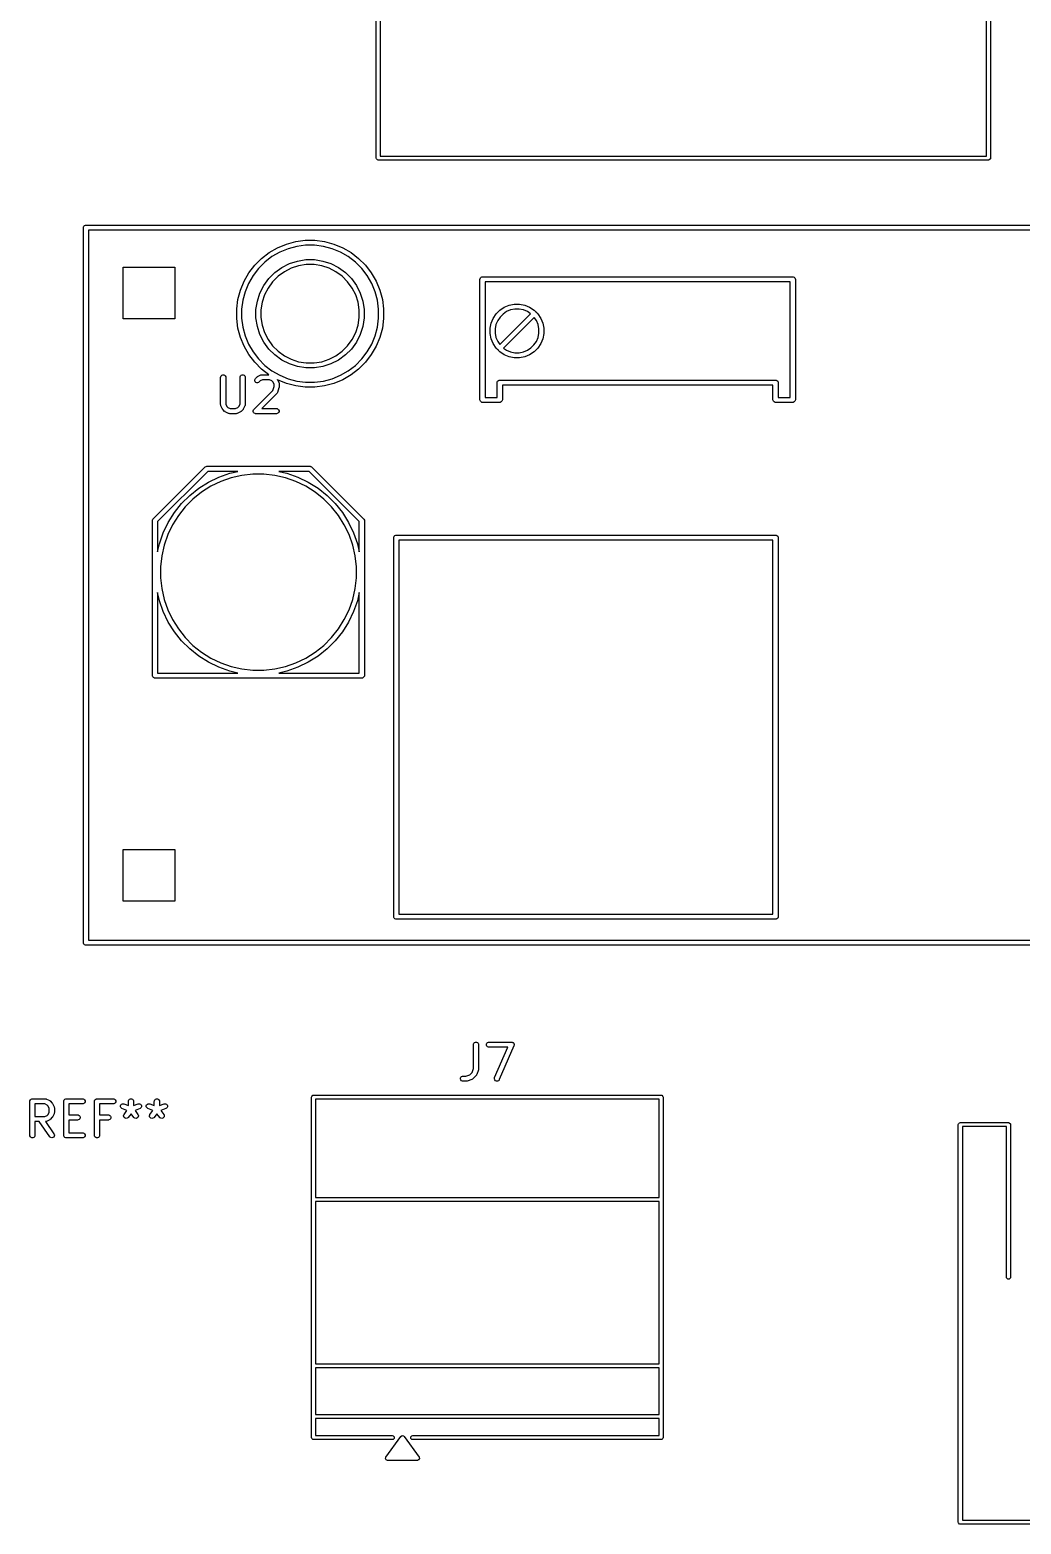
# Model space of a CAD drawing. Header units: inches. Extents: x 1.56 to 3.89, y -5.01 to -1.23.
# Drawn here: x 1.595 to 2.745, y -5.011 to -3.276 of the extents above; entities that cross this region are included whole.
import ezdxf

# ---------------------------------------------------------------- set-up
doc = ezdxf.new("R2010")
doc.units = ezdxf.units.IN
doc.header["$MEASUREMENT"] = 0
doc.layers.add('F.Silkscreen', color=41, linetype='CONTINUOUS', true_color=0xf2eda1)

msp = doc.modelspace()

# ---------------------------------------------------------------- linework, layer by layer
at = {"layer": 'F.Silkscreen', "linetype": 'CONTINUOUS'}
for p, q in [((1.9971, -3.4249), (1.9971, -3.1945)), ((2.0018, -3.1945), (2.0018, -3.4226)), ((2.7051, -3.4226), (2.7051, -3.1945)), ((2.7098, -3.1945), (2.7098, -3.4249)), ((1.9973, -3.4258), (1.9971, -3.4249)), ((1.9986, -3.4271), (1.9973, -3.4258)), ((1.9995, -3.4273), (1.9986, -3.4271)), ((2.7075, -3.4273), (1.9995, -3.4273)), ((2.0018, -3.4226), (2.7051, -3.4226)), ((2.7084, -3.4271), (2.7075, -3.4273)), ((2.7097, -3.4258), (2.7084, -3.4271)), ((2.7098, -3.4249), (2.7097, -3.4258)), ((1.6579, -3.504), (1.6588, -3.5032)), ((1.6588, -3.5032), (1.6598, -3.5028)), ((1.6598, -3.5028), (1.6604, -3.5027)), ((1.6604, -3.5027), (3.338, -3.5027)), ((1.6574, -3.5057), (1.6575, -3.5051)), ((1.6574, -4.3357), (1.6574, -3.5057)), ((1.6575, -3.5051), (1.6579, -3.504)), ((1.6634, -3.5086), (1.6634, -4.3327)), ((3.3574, -3.5086), (1.6634, -3.5086)), ((1.9037, -3.5219), (1.9148, -3.5204)), ((1.9148, -3.5204), (1.926, -3.5204)), ((1.926, -3.5204), (1.9371, -3.5219)), ((1.8641, -3.5415), (1.8729, -3.5347)), ((1.8729, -3.5347), (1.8826, -3.5291)), ((1.8852, -3.5342), (1.8761, -3.5394)), ((1.8826, -3.5291), (1.8929, -3.5248)), ((1.8948, -3.5302), (1.8852, -3.5342)), ((1.8929, -3.5248), (1.9037, -3.5219)), ((1.9049, -3.5275), (1.8948, -3.5302)), ((1.9152, -3.5262), (1.9049, -3.5275)), ((1.9256, -3.5262), (1.9152, -3.5262)), ((1.9359, -3.5275), (1.9256, -3.5262)), ((1.946, -3.5302), (1.9359, -3.5275)), ((1.9371, -3.5219), (1.9479, -3.5248)), ((1.9556, -3.5342), (1.946, -3.5302)), ((1.9479, -3.5248), (1.9582, -3.5291)), ((1.9647, -3.5394), (1.9556, -3.5342)), ((1.9582, -3.5291), (1.9679, -3.5347)), ((1.9679, -3.5347), (1.9767, -3.5415)), ((1.7034, -3.6117), (1.7034, -3.5517)), ((1.7034, -3.5517), (1.7634, -3.5517)), ((1.7634, -3.5517), (1.7634, -3.6117)), ((1.8494, -3.5582), (1.8562, -3.5494)), ((1.8605, -3.5531), (1.8542, -3.5614)), ((1.8562, -3.5494), (1.8641, -3.5415)), ((1.8679, -3.5458), (1.8605, -3.5531)), ((1.8761, -3.5394), (1.8679, -3.5458)), ((1.8795, -3.5578), (1.8875, -3.552)), ((1.8875, -3.552), (1.8963, -3.5475)), ((1.8985, -3.5528), (1.8905, -3.5569)), ((1.8963, -3.5475), (1.9057, -3.5445)), ((1.907, -3.55), (1.8985, -3.5528)), ((1.9057, -3.5445), (1.9155, -3.5429)), ((1.9159, -3.5486), (1.907, -3.55)), ((1.9155, -3.5429), (1.9253, -3.5429)), ((1.9249, -3.5486), (1.9159, -3.5486)), ((1.9338, -3.55), (1.9249, -3.5486)), ((1.9253, -3.5429), (1.9351, -3.5445)), ((1.9423, -3.5528), (1.9338, -3.55)), ((1.9351, -3.5445), (1.9445, -3.5475)), ((1.9503, -3.5569), (1.9423, -3.5528)), ((1.9445, -3.5475), (1.9533, -3.552)), ((1.9533, -3.552), (1.9613, -3.5578)), ((1.9729, -3.5458), (1.9647, -3.5394)), ((1.9803, -3.5531), (1.9729, -3.5458)), ((1.9767, -3.5415), (1.9846, -3.5494)), ((1.9867, -3.5614), (1.9803, -3.5531)), ((1.9846, -3.5494), (1.9914, -3.5582)), ((1.8395, -3.5782), (1.8438, -3.5679)), ((1.8438, -3.5679), (1.8494, -3.5582)), ((1.8489, -3.5704), (1.845, -3.5801)), ((1.8542, -3.5614), (1.8489, -3.5704)), ((1.8622, -3.5816), (1.8667, -3.5728)), ((1.8667, -3.5728), (1.8725, -3.5648)), ((1.8769, -3.5685), (1.8716, -3.5758)), ((1.8725, -3.5648), (1.8795, -3.5578)), ((1.8832, -3.5622), (1.8769, -3.5685)), ((1.8905, -3.5569), (1.8832, -3.5622)), ((1.9576, -3.5622), (1.9503, -3.5569)), ((1.9639, -3.5685), (1.9576, -3.5622)), ((1.9613, -3.5578), (1.9683, -3.5648)), ((1.9692, -3.5758), (1.9639, -3.5685)), ((1.9683, -3.5648), (1.9741, -3.5728)), ((1.9741, -3.5728), (1.9786, -3.5816)), ((1.9919, -3.5704), (1.9867, -3.5614)), ((1.9914, -3.5582), (1.997, -3.5679)), ((1.9959, -3.5801), (1.9919, -3.5704)), ((1.997, -3.5679), (2.0013, -3.5782)), ((2.1174, -3.5657), (2.1175, -3.5651)), ((2.1174, -3.7057), (2.1174, -3.5657)), ((2.1175, -3.5651), (2.1179, -3.564)), ((2.1179, -3.564), (2.1188, -3.5632)), ((2.1188, -3.5632), (2.1198, -3.5628)), ((2.1198, -3.5628), (2.1204, -3.5627)), ((2.1204, -3.5627), (2.4804, -3.5627)), ((2.1234, -3.5686), (2.1234, -3.7027)), ((2.4774, -3.5686), (2.1234, -3.5686)), ((2.4774, -3.7027), (2.4774, -3.5686)), ((2.4804, -3.5627), (2.481, -3.5628)), ((2.481, -3.5628), (2.482, -3.5632)), ((2.482, -3.5632), (2.4829, -3.564)), ((2.4829, -3.564), (2.4833, -3.5651)), ((2.4833, -3.5651), (2.4834, -3.5657)), ((2.4834, -3.5657), (2.4834, -3.7057)), ((1.8352, -3.6001), (1.8366, -3.589)), ((1.8366, -3.589), (1.8395, -3.5782)), ((1.8423, -3.5901), (1.8409, -3.6005)), ((1.845, -3.5801), (1.8423, -3.5901)), ((1.8592, -3.591), (1.8622, -3.5816)), ((1.8675, -3.5838), (1.8648, -3.5923)), ((1.8716, -3.5758), (1.8675, -3.5838)), ((1.9733, -3.5838), (1.9692, -3.5758)), ((1.976, -3.5923), (1.9733, -3.5838)), ((1.9786, -3.5816), (1.9816, -3.591)), ((1.9986, -3.5901), (1.9959, -3.5801)), ((1.9999, -3.6005), (1.9986, -3.5901)), ((2.0013, -3.5782), (2.0042, -3.589)), ((2.0042, -3.589), (2.0056, -3.6001)), ((1.8352, -3.6005), (1.8352, -3.6001)), ((1.8352, -3.6113), (1.8352, -3.6005)), ((1.8409, -3.6005), (1.8409, -3.6109)), ((1.8576, -3.6007), (1.8592, -3.591)), ((1.8576, -3.6012), (1.8576, -3.6007)), ((1.8576, -3.6106), (1.8576, -3.6012)), ((1.8648, -3.5923), (1.8634, -3.6012)), ((1.8634, -3.6012), (1.8634, -3.6102)), ((1.9774, -3.6012), (1.976, -3.5923)), ((1.9774, -3.6102), (1.9774, -3.6012)), ((1.9816, -3.591), (1.9832, -3.6007)), ((1.9832, -3.6007), (1.9832, -3.6106)), ((1.9999, -3.6109), (1.9999, -3.6005)), ((2.0056, -3.6001), (2.0056, -3.6113)), ((2.1329, -3.611), (2.1363, -3.6059)), ((2.1363, -3.6059), (2.1406, -3.6015)), ((2.1405, -3.6414), (2.1762, -3.6057)), ((2.1406, -3.6015), (2.1457, -3.5981)), ((2.1443, -3.606), (2.1407, -3.6095)), ((2.1484, -3.6032), (2.1443, -3.606)), ((2.1457, -3.5981), (2.1513, -3.5958)), ((2.153, -3.6013), (2.1484, -3.6032)), ((2.1513, -3.5958), (2.1573, -3.5946)), ((2.1579, -3.6003), (2.153, -3.6013)), ((2.1573, -3.5946), (2.1635, -3.5946)), ((2.1629, -3.6003), (2.1579, -3.6003)), ((2.1678, -3.6013), (2.1629, -3.6003)), ((2.1635, -3.5946), (2.1695, -3.5958)), ((2.1724, -3.6032), (2.1678, -3.6013)), ((2.1695, -3.5958), (2.1751, -3.5981)), ((2.1762, -3.6057), (2.1724, -3.6032)), ((2.1751, -3.5981), (2.1802, -3.6015)), ((2.1802, -3.6015), (2.1818, -3.6031)), ((2.1818, -3.6031), (2.182, -3.6032)), ((2.182, -3.6032), (2.1829, -3.604)), ((2.1829, -3.604), (2.183, -3.6043)), ((2.183, -3.6043), (2.1845, -3.6059)), ((2.1845, -3.6059), (2.188, -3.611)), ((1.7634, -3.6117), (1.7034, -3.6117)), ((1.8366, -3.6223), (1.8352, -3.6113)), ((1.8395, -3.6331), (1.8366, -3.6223)), ((1.8409, -3.6109), (1.8423, -3.6212)), ((1.8423, -3.6212), (1.845, -3.6313)), ((1.8592, -3.6204), (1.8576, -3.6106)), ((1.8622, -3.6298), (1.8592, -3.6204)), ((1.8634, -3.6102), (1.8648, -3.619)), ((1.8648, -3.619), (1.8675, -3.6276)), ((1.9733, -3.6276), (1.976, -3.619)), ((1.976, -3.619), (1.9774, -3.6102)), ((1.9816, -3.6204), (1.9786, -3.6298)), ((1.9832, -3.6106), (1.9816, -3.6204)), ((1.9959, -3.6313), (1.9986, -3.6212)), ((1.9986, -3.6212), (1.9999, -3.6109)), ((2.0042, -3.6223), (2.0013, -3.6331)), ((2.0056, -3.6113), (2.0042, -3.6223)), ((2.1293, -3.6226), (2.1305, -3.6166)), ((2.1293, -3.6232), (2.1293, -3.6226)), ((2.1293, -3.6287), (2.1293, -3.6232)), ((2.1305, -3.6166), (2.1329, -3.611)), ((2.136, -3.6183), (2.1351, -3.6232)), ((2.1351, -3.6232), (2.1351, -3.6282)), ((2.138, -3.6137), (2.136, -3.6183)), ((2.1407, -3.6095), (2.138, -3.6137)), ((2.1803, -3.6099), (2.1446, -3.6456)), ((2.1829, -3.6137), (2.1803, -3.6099)), ((2.1848, -3.6183), (2.1829, -3.6137)), ((2.1857, -3.6232), (2.1848, -3.6183)), ((2.1857, -3.6282), (2.1857, -3.6232)), ((2.188, -3.611), (2.1903, -3.6166)), ((2.1903, -3.6166), (2.1915, -3.6226)), ((2.1915, -3.6226), (2.1915, -3.6287)), ((1.8438, -3.6435), (1.8395, -3.6331)), ((1.845, -3.6313), (1.8489, -3.6409)), ((1.8489, -3.6409), (1.8542, -3.6499)), ((1.8667, -3.6386), (1.8622, -3.6298)), ((1.8725, -3.6466), (1.8667, -3.6386)), ((1.8675, -3.6276), (1.8716, -3.6356)), ((1.8716, -3.6356), (1.8769, -3.6428)), ((1.9639, -3.6428), (1.9692, -3.6356)), ((1.9741, -3.6386), (1.9683, -3.6466)), ((1.9692, -3.6356), (1.9733, -3.6276)), ((1.9786, -3.6298), (1.9741, -3.6386)), ((1.9867, -3.6499), (1.9919, -3.6409)), ((1.9919, -3.6409), (1.9959, -3.6313)), ((2.0013, -3.6331), (1.997, -3.6435)), ((2.1305, -3.6347), (2.1293, -3.6287)), ((2.1329, -3.6404), (2.1305, -3.6347)), ((2.1363, -3.6455), (2.1329, -3.6404)), ((2.1351, -3.6282), (2.136, -3.6331)), ((2.136, -3.6331), (2.138, -3.6377)), ((2.138, -3.6377), (2.1405, -3.6414)), ((2.1765, -3.6454), (2.1801, -3.6418)), ((2.1801, -3.6418), (2.1829, -3.6377)), ((2.1829, -3.6377), (2.1848, -3.6331)), ((2.188, -3.6404), (2.1845, -3.6455)), ((2.1848, -3.6331), (2.1857, -3.6282)), ((2.1903, -3.6347), (2.188, -3.6404)), ((2.1915, -3.6287), (2.1903, -3.6347)), ((1.8494, -3.6531), (1.8438, -3.6435)), ((1.8562, -3.662), (1.8494, -3.6531)), ((1.8542, -3.6499), (1.8605, -3.6582)), ((1.8605, -3.6582), (1.8679, -3.6656)), ((1.8795, -3.6535), (1.8725, -3.6466)), ((1.8769, -3.6428), (1.8832, -3.6492)), ((1.8875, -3.6594), (1.8795, -3.6535)), ((1.8832, -3.6492), (1.8905, -3.6545)), ((1.8963, -3.6638), (1.8875, -3.6594)), ((1.8905, -3.6545), (1.8985, -3.6585)), ((1.8985, -3.6585), (1.907, -3.6613)), ((1.9338, -3.6613), (1.9423, -3.6585)), ((1.9423, -3.6585), (1.9503, -3.6545)), ((1.9533, -3.6594), (1.9445, -3.6638)), ((1.9503, -3.6545), (1.9576, -3.6492)), ((1.9613, -3.6535), (1.9533, -3.6594)), ((1.9576, -3.6492), (1.9639, -3.6428)), ((1.9683, -3.6466), (1.9613, -3.6535)), ((1.9729, -3.6656), (1.9803, -3.6582)), ((1.9803, -3.6582), (1.9867, -3.6499)), ((1.9914, -3.6531), (1.9846, -3.662)), ((1.997, -3.6435), (1.9914, -3.6531)), ((2.1379, -3.6471), (2.1363, -3.6455)), ((2.1379, -3.6473), (2.1379, -3.6471)), ((2.1388, -3.6481), (2.1379, -3.6473)), ((2.139, -3.6482), (2.1388, -3.6481)), ((2.1406, -3.6498), (2.139, -3.6482)), ((2.1457, -3.6532), (2.1406, -3.6498)), ((2.1446, -3.6456), (2.1484, -3.6481)), ((2.1513, -3.6556), (2.1457, -3.6532)), ((2.1484, -3.6481), (2.153, -3.65)), ((2.1573, -3.6568), (2.1513, -3.6556)), ((2.153, -3.65), (2.1579, -3.651)), ((2.1635, -3.6568), (2.1573, -3.6568)), ((2.1579, -3.651), (2.1629, -3.651)), ((2.1629, -3.651), (2.1678, -3.65)), ((2.1695, -3.6556), (2.1635, -3.6568)), ((2.1678, -3.65), (2.1724, -3.6481)), ((2.1751, -3.6532), (2.1695, -3.6556)), ((2.1724, -3.6481), (2.1765, -3.6454)), ((2.1802, -3.6498), (2.1751, -3.6532)), ((2.1845, -3.6455), (2.1802, -3.6498)), ((1.8171, -3.6777), (1.8179, -3.6769)), ((1.8179, -3.6769), (1.819, -3.6765)), ((1.819, -3.6765), (1.8202, -3.6765)), ((1.8202, -3.6765), (1.8212, -3.6769)), ((1.8212, -3.6769), (1.822, -3.6777)), ((1.8396, -3.6777), (1.8404, -3.6769)), ((1.8404, -3.6769), (1.8415, -3.6765)), ((1.8415, -3.6765), (1.8427, -3.6765)), ((1.8427, -3.6765), (1.8437, -3.6769)), ((1.8437, -3.6769), (1.8445, -3.6777)), ((1.8641, -3.6699), (1.8562, -3.662)), ((1.8595, -3.6786), (1.8633, -3.6767)), ((1.8633, -3.6767), (1.8638, -3.6765)), ((1.8638, -3.6765), (1.8639, -3.6765)), ((1.8639, -3.6765), (1.864, -3.6765)), ((1.864, -3.6765), (1.8646, -3.6764)), ((1.8726, -3.6764), (1.8641, -3.6699)), ((1.8646, -3.6764), (1.8726, -3.6764)), ((1.8679, -3.6656), (1.8761, -3.6719)), ((1.8761, -3.6719), (1.8852, -3.6771)), ((1.9057, -3.6669), (1.8963, -3.6638)), ((1.9155, -3.6684), (1.9057, -3.6669)), ((1.907, -3.6613), (1.9159, -3.6627)), ((1.9253, -3.6684), (1.9155, -3.6684)), ((1.9159, -3.6627), (1.9249, -3.6627)), ((1.9249, -3.6627), (1.9338, -3.6613)), ((1.9351, -3.6669), (1.9253, -3.6684)), ((1.9445, -3.6638), (1.9351, -3.6669)), ((1.9556, -3.6771), (1.9647, -3.6719)), ((1.9679, -3.6767), (1.9582, -3.6823)), ((1.9647, -3.6719), (1.9729, -3.6656)), ((1.9767, -3.6699), (1.9679, -3.6767)), ((1.9846, -3.662), (1.9767, -3.6699)), ((1.8166, -3.6794), (1.8167, -3.6788)), ((1.8166, -3.7112), (1.8166, -3.6794)), ((1.8167, -3.6788), (1.8171, -3.6777)), ((1.822, -3.6777), (1.8225, -3.6788)), ((1.8225, -3.6788), (1.8225, -3.6794)), ((1.8225, -3.6794), (1.8225, -3.7105)), ((1.8391, -3.6794), (1.8392, -3.6788)), ((1.8391, -3.7105), (1.8391, -3.6794)), ((1.8392, -3.6788), (1.8396, -3.6777)), ((1.8445, -3.6777), (1.845, -3.6788)), ((1.845, -3.6788), (1.845, -3.6794)), ((1.845, -3.6794), (1.845, -3.7112)), ((1.8561, -3.6825), (1.8565, -3.6815)), ((1.8561, -3.6837), (1.8561, -3.6825)), ((1.8565, -3.6848), (1.8561, -3.6837)), ((1.8565, -3.6815), (1.8569, -3.681)), ((1.8573, -3.6856), (1.8565, -3.6848)), ((1.8569, -3.681), (1.8587, -3.6792)), ((1.8584, -3.686), (1.8573, -3.6856)), ((1.8595, -3.686), (1.8584, -3.686)), ((1.8587, -3.6792), (1.859, -3.679)), ((1.859, -3.679), (1.859, -3.6789)), ((1.859, -3.6789), (1.8591, -3.6789)), ((1.8591, -3.6789), (1.8592, -3.6788)), ((1.8592, -3.6788), (1.8593, -3.6788)), ((1.8593, -3.6788), (1.8595, -3.6786)), ((1.8606, -3.6856), (1.8595, -3.686)), ((1.861, -3.6852), (1.8606, -3.6856)), ((1.8626, -3.6837), (1.861, -3.6852)), ((1.8653, -3.6823), (1.8626, -3.6837)), ((1.8732, -3.6823), (1.8653, -3.6823)), ((1.8759, -3.6837), (1.8732, -3.6823)), ((1.8771, -3.6849), (1.8759, -3.6837)), ((1.877, -3.6946), (1.8785, -3.6901)), ((1.8785, -3.6876), (1.8771, -3.6849)), ((1.8785, -3.6901), (1.8785, -3.6876)), ((1.8826, -3.6823), (1.8824, -3.6821)), ((1.8824, -3.6821), (1.8841, -3.6855)), ((1.8842, -3.6916), (1.8824, -3.6972)), ((1.8929, -3.6866), (1.8826, -3.6823)), ((1.8841, -3.6855), (1.8843, -3.6861)), ((1.8843, -3.6913), (1.8842, -3.6916)), ((1.8843, -3.6861), (1.8843, -3.6862)), ((1.8843, -3.6862), (1.8843, -3.6863)), ((1.8843, -3.6863), (1.8844, -3.6869)), ((1.8844, -3.6911), (1.8843, -3.6912)), ((1.8843, -3.6912), (1.8843, -3.6913)), ((1.8844, -3.6869), (1.8844, -3.6906)), ((1.8844, -3.6906), (1.8844, -3.6909)), ((1.8844, -3.6909), (1.8844, -3.691)), ((1.8844, -3.691), (1.8844, -3.6911)), ((1.8852, -3.6771), (1.8948, -3.6811)), ((1.9037, -3.6895), (1.8929, -3.6866)), ((1.8948, -3.6811), (1.9049, -3.6838)), ((1.9148, -3.6909), (1.9037, -3.6895)), ((1.9049, -3.6838), (1.9152, -3.6852)), ((1.926, -3.6909), (1.9148, -3.6909)), ((1.9152, -3.6852), (1.9256, -3.6852)), ((1.9256, -3.6852), (1.9359, -3.6838)), ((1.9371, -3.6895), (1.926, -3.6909)), ((1.9359, -3.6838), (1.946, -3.6811)), ((1.9479, -3.6866), (1.9371, -3.6895)), ((1.946, -3.6811), (1.9556, -3.6771)), ((1.9582, -3.6823), (1.9479, -3.6866)), ((2.1374, -3.6857), (2.1375, -3.6851)), ((2.1374, -3.7027), (2.1374, -3.6857)), ((2.1375, -3.6851), (2.1379, -3.684)), ((2.1379, -3.684), (2.1388, -3.6832)), ((2.1388, -3.6832), (2.1398, -3.6828)), ((2.1398, -3.6828), (2.1404, -3.6827)), ((2.1404, -3.6827), (2.4604, -3.6827)), ((2.4574, -3.6886), (2.1434, -3.6886)), ((2.1434, -3.6886), (2.1434, -3.7057)), ((2.4574, -3.7057), (2.4574, -3.6886)), ((2.4604, -3.6827), (2.461, -3.6828)), ((2.461, -3.6828), (2.462, -3.6832)), ((2.462, -3.6832), (2.4629, -3.684)), ((2.4629, -3.684), (2.4633, -3.6851)), ((2.4633, -3.6851), (2.4634, -3.6857)), ((2.4634, -3.6857), (2.4634, -3.7027)), ((1.8167, -3.7118), (1.8166, -3.7112)), ((1.8225, -3.7105), (1.8239, -3.7132)), ((1.8378, -3.7132), (1.8391, -3.7105)), ((1.845, -3.7112), (1.845, -3.7118)), ((1.855, -3.7167), (1.877, -3.6946)), ((1.8817, -3.6983), (1.8642, -3.7158)), ((1.882, -3.6979), (1.8817, -3.6983)), ((1.8821, -3.6978), (1.882, -3.6979)), ((1.8824, -3.6972), (1.8821, -3.6977)), ((1.8821, -3.6977), (1.8821, -3.6978)), ((2.1175, -3.7063), (2.1174, -3.7057)), ((2.1179, -3.7073), (2.1175, -3.7063)), ((2.1188, -3.7081), (2.1179, -3.7073)), ((2.1198, -3.7086), (2.1188, -3.7081)), ((2.1204, -3.7086), (2.1198, -3.7086)), ((2.1404, -3.7086), (2.1204, -3.7086)), ((2.1234, -3.7027), (2.1374, -3.7027)), ((2.141, -3.7086), (2.1404, -3.7086)), ((2.142, -3.7081), (2.141, -3.7086)), ((2.1429, -3.7073), (2.142, -3.7081)), ((2.1433, -3.7063), (2.1429, -3.7073)), ((2.1434, -3.7057), (2.1433, -3.7063)), ((2.4575, -3.7063), (2.4574, -3.7057)), ((2.4579, -3.7073), (2.4575, -3.7063)), ((2.4588, -3.7081), (2.4579, -3.7073)), ((2.4598, -3.7086), (2.4588, -3.7081)), ((2.4604, -3.7086), (2.4598, -3.7086)), ((2.4804, -3.7086), (2.4604, -3.7086)), ((2.4634, -3.7027), (2.4774, -3.7027)), ((2.481, -3.7086), (2.4804, -3.7086)), ((2.482, -3.7081), (2.481, -3.7086)), ((2.4829, -3.7073), (2.482, -3.7081)), ((2.4833, -3.7063), (2.4829, -3.7073)), ((2.4834, -3.7057), (2.4833, -3.7063)), ((1.8167, -3.7119), (1.8167, -3.7118)), ((1.8167, -3.712), (1.8167, -3.7119)), ((1.8169, -3.7126), (1.8167, -3.712)), ((1.8188, -3.7163), (1.8169, -3.7126)), ((1.819, -3.7166), (1.8188, -3.7163)), ((1.8191, -3.7167), (1.819, -3.7166)), ((1.819, -3.7166), (1.819, -3.7166)), ((1.8191, -3.7168), (1.8191, -3.7167)), ((1.8192, -3.7169), (1.8191, -3.7168)), ((1.8194, -3.7171), (1.8192, -3.7169)), ((1.8212, -3.719), (1.8194, -3.7171)), ((1.8215, -3.7191), (1.8212, -3.719)), ((1.8215, -3.7192), (1.8215, -3.7191)), ((1.8216, -3.7193), (1.8215, -3.7192)), ((1.8217, -3.7193), (1.8216, -3.7193)), ((1.8218, -3.7194), (1.8217, -3.7193)), ((1.822, -3.7195), (1.8218, -3.7194)), ((1.8258, -3.7214), (1.822, -3.7195)), ((1.8239, -3.7132), (1.8251, -3.7144)), ((1.8251, -3.7144), (1.8278, -3.7158)), ((1.8263, -3.7216), (1.8258, -3.7214)), ((1.8264, -3.7216), (1.8263, -3.7216)), ((1.8265, -3.7216), (1.8264, -3.7216)), ((1.8271, -3.7217), (1.8265, -3.7216)), ((1.8346, -3.7217), (1.8271, -3.7217)), ((1.8278, -3.7158), (1.8339, -3.7158)), ((1.8339, -3.7158), (1.8366, -3.7144)), ((1.8352, -3.7216), (1.8346, -3.7217)), ((1.8353, -3.7216), (1.8352, -3.7216)), ((1.8354, -3.7216), (1.8353, -3.7216)), ((1.8359, -3.7214), (1.8354, -3.7216)), ((1.8396, -3.7195), (1.8359, -3.7214)), ((1.8366, -3.7144), (1.8378, -3.7132)), ((1.8399, -3.7194), (1.8396, -3.7195)), ((1.84, -3.7193), (1.8399, -3.7194)), ((1.8401, -3.7192), (1.84, -3.7193)), ((1.84, -3.7193), (1.84, -3.7193)), ((1.8402, -3.7191), (1.8401, -3.7192)), ((1.8404, -3.719), (1.8402, -3.7191)), ((1.8423, -3.7171), (1.8404, -3.719)), ((1.8425, -3.7169), (1.8423, -3.7171)), ((1.8426, -3.7167), (1.8425, -3.7168)), ((1.8425, -3.7168), (1.8425, -3.7169)), ((1.8427, -3.7166), (1.8426, -3.7167)), ((1.8428, -3.7163), (1.8427, -3.7166)), ((1.8427, -3.7166), (1.8427, -3.7166)), ((1.8447, -3.7126), (1.8428, -3.7163)), ((1.8449, -3.712), (1.8447, -3.7126)), ((1.845, -3.7118), (1.8449, -3.7119)), ((1.8449, -3.7119), (1.8449, -3.712)), ((1.8542, -3.7182), (1.8546, -3.7171)), ((1.8542, -3.7193), (1.8542, -3.7182)), ((1.8546, -3.7204), (1.8542, -3.7193)), ((1.8546, -3.7171), (1.855, -3.7167)), ((1.8554, -3.7212), (1.8546, -3.7204)), ((1.8565, -3.7216), (1.8554, -3.7212)), ((1.8571, -3.7217), (1.8565, -3.7216)), ((1.8814, -3.7217), (1.8571, -3.7217)), ((1.8642, -3.7158), (1.8814, -3.7158)), ((1.8814, -3.7158), (1.882, -3.7158)), ((1.882, -3.7216), (1.8814, -3.7217)), ((1.882, -3.7158), (1.8831, -3.7163)), ((1.8831, -3.7212), (1.882, -3.7216)), ((1.8831, -3.7163), (1.8839, -3.7171)), ((1.8839, -3.7204), (1.8831, -3.7212)), ((1.8839, -3.7171), (1.8843, -3.7182)), ((1.8843, -3.7193), (1.8839, -3.7204)), ((1.8843, -3.7182), (1.8843, -3.7193)), ((1.7383, -3.8436), (1.7983, -3.7836)), ((1.8016, -3.7886), (1.7434, -3.8469)), ((1.7983, -3.7836), (1.7988, -3.7832)), ((1.7988, -3.7832), (1.7998, -3.7828)), ((1.7998, -3.7828), (1.8004, -3.7827)), ((1.8004, -3.7827), (1.9204, -3.7827)), ((1.8367, -3.7886), (1.8016, -3.7886)), ((1.8026, -3.801), (1.8146, -3.7952)), ((1.8146, -3.7952), (1.8273, -3.7908)), ((1.8289, -3.7963), (1.8168, -3.8005)), ((1.8273, -3.7908), (1.8367, -3.7886)), ((1.8413, -3.7934), (1.8289, -3.7963)), ((1.854, -3.792), (1.8413, -3.7934)), ((1.8668, -3.792), (1.854, -3.792)), ((1.8795, -3.7934), (1.8668, -3.792)), ((1.8919, -3.7963), (1.8795, -3.7934)), ((1.8841, -3.7886), (1.8935, -3.7908)), ((1.9192, -3.7886), (1.8841, -3.7886)), ((1.904, -3.8005), (1.8919, -3.7963)), ((1.8935, -3.7908), (1.9062, -3.7952)), ((1.9062, -3.7952), (1.9182, -3.801)), ((1.9774, -3.8469), (1.9192, -3.7886)), ((1.9204, -3.7827), (1.921, -3.7828)), ((1.921, -3.7828), (1.9212, -3.7829)), ((1.9212, -3.7829), (1.922, -3.7832)), ((1.922, -3.7832), (1.9225, -3.7836)), ((1.9225, -3.7836), (1.9825, -3.8436)), ((1.7807, -3.8165), (1.7912, -3.8082)), ((1.7945, -3.8128), (1.7845, -3.8208)), ((1.7912, -3.8082), (1.8026, -3.801)), ((1.8053, -3.806), (1.7945, -3.8128)), ((1.8168, -3.8005), (1.8053, -3.806)), ((1.9155, -3.806), (1.904, -3.8005)), ((1.9263, -3.8128), (1.9155, -3.806)), ((1.9182, -3.801), (1.9296, -3.8082)), ((1.9363, -3.8208), (1.9263, -3.8128)), ((1.9296, -3.8082), (1.9401, -3.8165)), ((1.7629, -3.8365), (1.7712, -3.826)), ((1.7755, -3.8298), (1.7676, -3.8398)), ((1.7712, -3.826), (1.7807, -3.8165)), ((1.7845, -3.8208), (1.7755, -3.8298)), ((1.9453, -3.8298), (1.9363, -3.8208)), ((1.9401, -3.8165), (1.9496, -3.826)), ((1.9532, -3.8398), (1.9453, -3.8298)), ((1.9496, -3.826), (1.9579, -3.8365)), ((1.7374, -3.8457), (1.7375, -3.8451)), ((1.7374, -4.0257), (1.7374, -3.8457)), ((1.7375, -3.8451), (1.7379, -3.844)), ((1.7379, -3.844), (1.7383, -3.8436)), ((1.7434, -3.8469), (1.7434, -3.882)), ((1.7499, -3.8599), (1.7557, -3.8478)), ((1.7557, -3.8478), (1.7629, -3.8365)), ((1.7676, -3.8398), (1.7608, -3.8506)), ((1.96, -3.8506), (1.9532, -3.8398)), ((1.9579, -3.8365), (1.9651, -3.8478)), ((1.9651, -3.8478), (1.9709, -3.8599)), ((1.9774, -3.882), (1.9774, -3.8469)), ((1.9825, -3.8436), (1.9829, -3.844)), ((1.9829, -3.844), (1.9833, -3.8451)), ((1.9833, -3.8451), (1.9834, -3.8457)), ((1.9834, -3.8457), (1.9834, -4.0257)), ((1.7455, -3.8726), (1.7499, -3.8599)), ((1.7552, -3.8621), (1.751, -3.8742)), ((1.7608, -3.8506), (1.7552, -3.8621)), ((1.9656, -3.8621), (1.96, -3.8506)), ((1.9698, -3.8742), (1.9656, -3.8621)), ((1.9709, -3.8599), (1.9753, -3.8726)), ((2.0174, -3.8657), (2.0175, -3.8651)), ((2.0174, -4.3057), (2.0174, -3.8657)), ((2.0175, -3.8651), (2.0179, -3.864)), ((2.0179, -3.864), (2.0188, -3.8632)), ((2.0188, -3.8632), (2.0198, -3.8628)), ((2.0198, -3.8628), (2.0204, -3.8627)), ((2.0204, -3.8627), (2.4604, -3.8627)), ((2.4604, -3.8627), (2.461, -3.8628)), ((2.461, -3.8628), (2.462, -3.8632)), ((2.462, -3.8632), (2.4629, -3.864)), ((2.4629, -3.864), (2.4633, -3.8651)), ((2.4633, -3.8651), (2.4634, -3.8657)), ((2.4634, -3.8657), (2.4634, -3.9057)), ((1.7434, -3.882), (1.7455, -3.8726)), ((1.751, -3.8742), (1.7482, -3.8866)), ((1.9726, -3.8866), (1.9698, -3.8742)), ((1.9753, -3.8726), (1.9774, -3.882)), ((2.0234, -3.8686), (2.0234, -4.3027)), ((2.4574, -3.8686), (2.0234, -3.8686)), ((2.4574, -3.9057), (2.4574, -3.8686)), ((1.7482, -3.8866), (1.7467, -3.8993)), ((1.7467, -3.8993), (1.7467, -3.9121)), ((1.9741, -3.8993), (1.9726, -3.8866)), ((1.9741, -3.9121), (1.9741, -3.8993)), ((1.7467, -3.9121), (1.7482, -3.9247)), ((1.9726, -3.9247), (1.9741, -3.9121)), ((2.4574, -4.3027), (2.4574, -3.9057)), ((2.4634, -3.9057), (2.4634, -4.3057)), ((1.7455, -3.9388), (1.7434, -3.9294)), ((1.7434, -3.9294), (1.7434, -4.0227)), ((1.7482, -3.9247), (1.751, -3.9372)), ((1.751, -3.9372), (1.7552, -3.9492)), ((1.9656, -3.9492), (1.9698, -3.9372)), ((1.9698, -3.9372), (1.9726, -3.9247)), ((1.9774, -3.9294), (1.9753, -3.9388)), ((1.9774, -4.0227), (1.9774, -3.9294)), ((1.7499, -3.9514), (1.7455, -3.9388)), ((1.7557, -3.9635), (1.7499, -3.9514)), ((1.7552, -3.9492), (1.7608, -3.9607)), ((1.96, -3.9607), (1.9656, -3.9492)), ((1.9709, -3.9514), (1.9651, -3.9635)), ((1.9753, -3.9388), (1.9709, -3.9514)), ((1.7629, -3.9749), (1.7557, -3.9635)), ((1.7608, -3.9607), (1.7676, -3.9716)), ((1.7676, -3.9716), (1.7755, -3.9815)), ((1.9453, -3.9815), (1.9532, -3.9716)), ((1.9532, -3.9716), (1.96, -3.9607)), ((1.9651, -3.9635), (1.9579, -3.9749)), ((1.7712, -3.9854), (1.7629, -3.9749)), ((1.7807, -3.9948), (1.7712, -3.9854)), ((1.7755, -3.9815), (1.7845, -3.9906)), ((1.9363, -3.9906), (1.9453, -3.9815)), ((1.9496, -3.9854), (1.9401, -3.9948)), ((1.9579, -3.9749), (1.9496, -3.9854)), ((1.7912, -4.0032), (1.7807, -3.9948)), ((1.7845, -3.9906), (1.7945, -3.9985)), ((1.8026, -4.0103), (1.7912, -4.0032)), ((1.7945, -3.9985), (1.8053, -4.0053)), ((1.8053, -4.0053), (1.8168, -4.0109)), ((1.904, -4.0109), (1.9155, -4.0053)), ((1.9155, -4.0053), (1.9263, -3.9985)), ((1.9296, -4.0032), (1.9182, -4.0103)), ((1.9263, -3.9985), (1.9363, -3.9906)), ((1.9401, -3.9948), (1.9296, -4.0032)), ((1.7434, -4.0227), (1.8367, -4.0227)), ((1.8146, -4.0161), (1.8026, -4.0103)), ((1.8273, -4.0206), (1.8146, -4.0161)), ((1.8168, -4.0109), (1.8289, -4.0151)), ((1.8367, -4.0227), (1.8273, -4.0206)), ((1.8289, -4.0151), (1.8413, -4.0179)), ((1.8413, -4.0179), (1.854, -4.0193)), ((1.854, -4.0193), (1.8668, -4.0193)), ((1.8668, -4.0193), (1.8795, -4.0179)), ((1.8795, -4.0179), (1.8919, -4.0151)), ((1.8935, -4.0206), (1.8841, -4.0227)), ((1.8841, -4.0227), (1.9774, -4.0227)), ((1.8919, -4.0151), (1.904, -4.0109)), ((1.9062, -4.0161), (1.8935, -4.0206)), ((1.9182, -4.0103), (1.9062, -4.0161)), ((1.7375, -4.0263), (1.7374, -4.0257)), ((1.7379, -4.0273), (1.7375, -4.0263)), ((1.7388, -4.0281), (1.7379, -4.0273)), ((1.7398, -4.0286), (1.7388, -4.0281)), ((1.7404, -4.0286), (1.7398, -4.0286)), ((1.9804, -4.0286), (1.7404, -4.0286)), ((1.981, -4.0286), (1.9804, -4.0286)), ((1.982, -4.0281), (1.981, -4.0286)), ((1.9829, -4.0273), (1.982, -4.0281)), ((1.9833, -4.0263), (1.9829, -4.0273)), ((1.9834, -4.0257), (1.9833, -4.0263)), ((1.7034, -4.2877), (1.7034, -4.2277)), ((1.7034, -4.2277), (1.7634, -4.2277)), ((1.7634, -4.2277), (1.7634, -4.2877)), ((1.7634, -4.2877), (1.7034, -4.2877)), ((2.0175, -4.3063), (2.0174, -4.3057)), ((2.0179, -4.3073), (2.0175, -4.3063)), ((2.0188, -4.3081), (2.0179, -4.3073)), ((2.0198, -4.3086), (2.0188, -4.3081)), ((2.0204, -4.3086), (2.0198, -4.3086)), ((2.0604, -4.3086), (2.0204, -4.3086)), ((2.0234, -4.3027), (2.0604, -4.3027)), ((2.0604, -4.3027), (2.1404, -4.3027)), ((2.1404, -4.3086), (2.0604, -4.3086)), ((2.1404, -4.3027), (2.4574, -4.3027)), ((2.4604, -4.3086), (2.1404, -4.3086)), ((2.461, -4.3086), (2.4604, -4.3086)), ((2.462, -4.3081), (2.461, -4.3086)), ((2.4629, -4.3073), (2.462, -4.3081)), ((2.4633, -4.3063), (2.4629, -4.3073)), ((2.4634, -4.3057), (2.4633, -4.3063)), ((1.6575, -4.3363), (1.6574, -4.3357)), ((1.6634, -4.3327), (3.3574, -4.3327)), ((1.6579, -4.3373), (1.6575, -4.3363)), ((1.6588, -4.3381), (1.6579, -4.3373)), ((1.6598, -4.3386), (1.6588, -4.3381)), ((1.6604, -4.3386), (1.6598, -4.3386)), ((3.3604, -4.3386), (1.6604, -4.3386)), ((2.1099, -4.4541), (2.11, -4.4536)), ((2.1099, -4.4818), (2.1099, -4.4541)), ((2.11, -4.4536), (2.1104, -4.4525)), ((2.1104, -4.4525), (2.1112, -4.4517)), ((2.1112, -4.4517), (2.1123, -4.4512)), ((2.1123, -4.4512), (2.1134, -4.4512)), ((2.1134, -4.4512), (2.1145, -4.4517)), ((2.1145, -4.4517), (2.1153, -4.4525)), ((2.1153, -4.4525), (2.1158, -4.4536)), ((2.1158, -4.4536), (2.1158, -4.4541)), ((2.1158, -4.4541), (2.1158, -4.4822)), ((2.125, -4.4536), (2.1254, -4.4525)), ((2.125, -4.4547), (2.125, -4.4536)), ((2.1254, -4.4558), (2.125, -4.4547)), ((2.1254, -4.4525), (2.1262, -4.4517)), ((2.1262, -4.4566), (2.1254, -4.4558)), ((2.1262, -4.4517), (2.1273, -4.4512)), ((2.1273, -4.457), (2.1262, -4.4566)), ((2.1273, -4.4512), (2.1279, -4.4512)), ((2.1279, -4.4571), (2.1273, -4.457)), ((2.1279, -4.4512), (2.1541, -4.4512)), ((2.1496, -4.4571), (2.1279, -4.4571)), ((2.1345, -4.4923), (2.1496, -4.4571)), ((2.1568, -4.4553), (2.1399, -4.4947)), ((2.1541, -4.4512), (2.1547, -4.4512)), ((2.1547, -4.4512), (2.1547, -4.4512)), ((2.1547, -4.4512), (2.1547, -4.4512)), ((2.1547, -4.4512), (2.1552, -4.4515)), ((2.1552, -4.4515), (2.1557, -4.4517)), ((2.1557, -4.4517), (2.1558, -4.4517)), ((2.1558, -4.4517), (2.1558, -4.4517)), ((2.1558, -4.4517), (2.1562, -4.4521)), ((2.1562, -4.4521), (2.1566, -4.4525)), ((2.1566, -4.4525), (2.1566, -4.4525)), ((2.1566, -4.4525), (2.1566, -4.4525)), ((2.1566, -4.4525), (2.1568, -4.453)), ((2.1568, -4.453), (2.157, -4.4536)), ((2.157, -4.4547), (2.1568, -4.4553)), ((2.157, -4.4536), (2.157, -4.4536)), ((2.157, -4.4536), (2.157, -4.4536)), ((2.157, -4.4536), (2.157, -4.4541)), ((2.157, -4.4541), (2.157, -4.4547)), ((2.157, -4.4547), (2.157, -4.4547)), ((2.157, -4.4547), (2.157, -4.4547)), ((2.095, -4.4929), (2.0954, -4.4919)), ((2.0954, -4.4919), (2.0962, -4.491)), ((2.0962, -4.491), (2.0973, -4.4906)), ((2.0973, -4.4906), (2.0979, -4.4905)), ((2.0979, -4.4905), (2.1011, -4.4905)), ((2.1011, -4.4905), (2.1056, -4.489)), ((2.1056, -4.489), (2.1084, -4.4863)), ((2.1084, -4.4863), (2.1099, -4.4818)), ((2.1131, -4.49), (2.1093, -4.4937)), ((2.1134, -4.4895), (2.1131, -4.49)), ((2.1135, -4.4894), (2.1134, -4.4895)), ((2.1136, -4.4893), (2.1135, -4.4894)), ((2.1138, -4.4888), (2.1136, -4.4893)), ((2.1157, -4.4832), (2.1138, -4.4888)), ((2.1158, -4.4828), (2.1157, -4.4829)), ((2.1157, -4.4829), (2.1157, -4.4832)), ((2.1158, -4.4822), (2.1158, -4.4825)), ((2.1158, -4.4825), (2.1158, -4.4826)), ((2.1158, -4.4826), (2.1158, -4.4827)), ((2.1158, -4.4827), (2.1158, -4.4828)), ((2.095, -4.4941), (2.095, -4.4929)), ((2.0954, -4.4951), (2.095, -4.4941)), ((2.0962, -4.496), (2.0954, -4.4951)), ((2.0973, -4.4964), (2.0962, -4.496)), ((2.0979, -4.4964), (2.0973, -4.4964)), ((2.1016, -4.4964), (2.0979, -4.4964)), ((2.1019, -4.4964), (2.1016, -4.4964)), ((2.102, -4.4964), (2.1019, -4.4964)), ((2.1021, -4.4964), (2.102, -4.4964)), ((2.1022, -4.4964), (2.1021, -4.4964)), ((2.1023, -4.4964), (2.1022, -4.4964)), ((2.1025, -4.4963), (2.1023, -4.4964)), ((2.1082, -4.4944), (2.1025, -4.4963)), ((2.1087, -4.4942), (2.1082, -4.4944)), ((2.1088, -4.4941), (2.1087, -4.4942)), ((2.1089, -4.4941), (2.1088, -4.4941)), ((2.1093, -4.4937), (2.1089, -4.4941)), ((2.1343, -4.4929), (2.1345, -4.4923)), ((2.1343, -4.494), (2.1343, -4.4929)), ((2.1348, -4.4951), (2.1343, -4.494)), ((2.1356, -4.4959), (2.1348, -4.4951)), ((2.1366, -4.4964), (2.1356, -4.4959)), ((2.1378, -4.4964), (2.1366, -4.4964)), ((2.1388, -4.496), (2.1378, -4.4964)), ((2.1397, -4.4952), (2.1388, -4.496)), ((2.1399, -4.4947), (2.1397, -4.4952)), ((1.5953, -4.5193), (1.5958, -4.5182)), ((1.5953, -4.5199), (1.5953, -4.5193)), ((1.5953, -4.5592), (1.5953, -4.5199)), ((1.5958, -4.5182), (1.5966, -4.5174)), ((1.5966, -4.5174), (1.5977, -4.517)), ((1.5977, -4.517), (1.5982, -4.5169)), ((1.5982, -4.5169), (1.6132, -4.5169)), ((1.6125, -4.5228), (1.6012, -4.5228)), ((1.6012, -4.5228), (1.6012, -4.5375)), ((1.6152, -4.5242), (1.6125, -4.5228)), ((1.6132, -4.5169), (1.6138, -4.517)), ((1.6138, -4.517), (1.6139, -4.517)), ((1.6139, -4.517), (1.614, -4.517)), ((1.614, -4.517), (1.6146, -4.5172)), ((1.6146, -4.5172), (1.6183, -4.5191)), ((1.6164, -4.5254), (1.6152, -4.5242)), ((1.6178, -4.5281), (1.6164, -4.5254)), ((1.6183, -4.5191), (1.6186, -4.5193)), ((1.6186, -4.5193), (1.6186, -4.5193)), ((1.6186, -4.5193), (1.6187, -4.5194)), ((1.6187, -4.5194), (1.6188, -4.5194)), ((1.6188, -4.5194), (1.6188, -4.5195)), ((1.6188, -4.5195), (1.6191, -4.5197)), ((1.6191, -4.5197), (1.6209, -4.5215)), ((1.6209, -4.5215), (1.6211, -4.5218)), ((1.6211, -4.5218), (1.6212, -4.5218)), ((1.6212, -4.5218), (1.6212, -4.5219)), ((1.6212, -4.5219), (1.6213, -4.522)), ((1.6213, -4.522), (1.6213, -4.5221)), ((1.6213, -4.5221), (1.6215, -4.5223)), ((1.6215, -4.5223), (1.6234, -4.5261)), ((1.6234, -4.5261), (1.6236, -4.5266)), ((1.6236, -4.5266), (1.6236, -4.5267)), ((1.6236, -4.5267), (1.6236, -4.5268)), ((1.6236, -4.5268), (1.6237, -4.5274)), ((1.6347, -4.5193), (1.6352, -4.5182)), ((1.6347, -4.5199), (1.6347, -4.5193)), ((1.6347, -4.5592), (1.6347, -4.5199)), ((1.6352, -4.5182), (1.636, -4.5174)), ((1.636, -4.5174), (1.637, -4.517)), ((1.637, -4.517), (1.6376, -4.5169)), ((1.6376, -4.5169), (1.6564, -4.5169)), ((1.6564, -4.5228), (1.6406, -4.5228)), ((1.6406, -4.5228), (1.6406, -4.5357)), ((1.6564, -4.5169), (1.6569, -4.517)), ((1.6569, -4.5228), (1.6564, -4.5228)), ((1.6569, -4.517), (1.658, -4.5174)), ((1.658, -4.5223), (1.6569, -4.5228)), ((1.658, -4.5174), (1.6588, -4.5182)), ((1.6588, -4.5215), (1.658, -4.5223)), ((1.6588, -4.5182), (1.6593, -4.5193)), ((1.6593, -4.5205), (1.6588, -4.5215)), ((1.6593, -4.5193), (1.6593, -4.5205)), ((1.6703, -4.5193), (1.6708, -4.5182)), ((1.6703, -4.5199), (1.6703, -4.5193)), ((1.6703, -4.5592), (1.6703, -4.5199)), ((1.6708, -4.5182), (1.6716, -4.5174)), ((1.6716, -4.5174), (1.6727, -4.517)), ((1.6727, -4.517), (1.6732, -4.5169)), ((1.6732, -4.5169), (1.692, -4.5169)), ((1.692, -4.5228), (1.6762, -4.5228)), ((1.6762, -4.5228), (1.6762, -4.5357)), ((1.692, -4.5169), (1.6926, -4.517)), ((1.6926, -4.5228), (1.692, -4.5228)), ((1.6926, -4.517), (1.6936, -4.5174)), ((1.6936, -4.5223), (1.6926, -4.5228)), ((1.6936, -4.5174), (1.6944, -4.5182)), ((1.6944, -4.5215), (1.6936, -4.5223)), ((1.6944, -4.5182), (1.6949, -4.5193)), ((1.6949, -4.5205), (1.6944, -4.5215)), ((1.6949, -4.5193), (1.6949, -4.5205)), ((1.7003, -4.525), (1.7007, -4.5239)), ((1.7003, -4.5261), (1.7003, -4.525)), ((1.7008, -4.5272), (1.7003, -4.5261)), ((1.7007, -4.5239), (1.7016, -4.5231)), ((1.7016, -4.5231), (1.7026, -4.5226)), ((1.7026, -4.5226), (1.7038, -4.5226)), ((1.7038, -4.5226), (1.7043, -4.5228)), ((1.7043, -4.5228), (1.7096, -4.5249)), ((1.7096, -4.5199), (1.7097, -4.5193)), ((1.7096, -4.5249), (1.7096, -4.5199)), ((1.7097, -4.5193), (1.7101, -4.5182)), ((1.7101, -4.5182), (1.711, -4.5174)), ((1.711, -4.5174), (1.712, -4.517)), ((1.712, -4.517), (1.7132, -4.517)), ((1.7132, -4.517), (1.7142, -4.5174)), ((1.7142, -4.5174), (1.7151, -4.5182)), ((1.7151, -4.5182), (1.7155, -4.5193)), ((1.7155, -4.5193), (1.7156, -4.5199)), ((1.7156, -4.5199), (1.7156, -4.5249)), ((1.7156, -4.5249), (1.7209, -4.5228)), ((1.7209, -4.5228), (1.7214, -4.5226)), ((1.7214, -4.5226), (1.7226, -4.5226)), ((1.7226, -4.5226), (1.7236, -4.5231)), ((1.7236, -4.5231), (1.7244, -4.5239)), ((1.7244, -4.5239), (1.7249, -4.525)), ((1.7249, -4.5261), (1.7244, -4.5272)), ((1.7249, -4.525), (1.7249, -4.5261)), ((1.7303, -4.525), (1.7307, -4.5239)), ((1.7303, -4.5261), (1.7303, -4.525)), ((1.7308, -4.5272), (1.7303, -4.5261)), ((1.7307, -4.5239), (1.7316, -4.5231)), ((1.7316, -4.5231), (1.7326, -4.5226)), ((1.7326, -4.5226), (1.7338, -4.5226)), ((1.7338, -4.5226), (1.7343, -4.5228)), ((1.7343, -4.5228), (1.7396, -4.5249)), ((1.7396, -4.5199), (1.7397, -4.5193)), ((1.7396, -4.5249), (1.7396, -4.5199)), ((1.7397, -4.5193), (1.7401, -4.5182)), ((1.7401, -4.5182), (1.741, -4.5174)), ((1.741, -4.5174), (1.742, -4.517)), ((1.742, -4.517), (1.7432, -4.517)), ((1.7432, -4.517), (1.7442, -4.5174)), ((1.7442, -4.5174), (1.745, -4.5182)), ((1.745, -4.5182), (1.7455, -4.5193)), ((1.7455, -4.5193), (1.7455, -4.5199)), ((1.7455, -4.5199), (1.7455, -4.5249)), ((1.7455, -4.5249), (1.7509, -4.5228)), ((1.7509, -4.5228), (1.7514, -4.5226)), ((1.7514, -4.5226), (1.7526, -4.5226)), ((1.7526, -4.5226), (1.7536, -4.5231)), ((1.7536, -4.5231), (1.7544, -4.5239)), ((1.7544, -4.5239), (1.7549, -4.525)), ((1.7549, -4.5261), (1.7544, -4.5272)), ((1.7549, -4.525), (1.7549, -4.5261)), ((1.922, -4.515), (1.9222, -4.5141)), ((1.922, -4.9102), (1.922, -4.515)), ((1.9222, -4.5141), (1.9235, -4.5128)), ((1.9235, -4.5128), (1.9244, -4.5126)), ((1.9244, -4.5126), (2.3276, -4.5126)), ((1.9268, -4.5173), (1.9268, -4.6315)), ((2.3252, -4.5173), (1.9268, -4.5173)), ((2.3252, -4.6315), (2.3252, -4.5173)), ((2.3276, -4.5126), (2.3285, -4.5128)), ((2.3285, -4.5128), (2.3297, -4.5141)), ((2.3297, -4.5141), (2.3299, -4.515)), ((2.3299, -4.515), (2.3299, -4.9102)), ((1.6012, -4.5375), (1.6125, -4.5375)), ((1.6061, -4.5434), (1.6012, -4.5434)), ((1.6012, -4.5434), (1.6012, -4.5592)), ((1.6183, -4.5609), (1.6061, -4.5434)), ((1.6125, -4.5375), (1.6152, -4.5362)), ((1.6138, -4.5434), (1.6133, -4.5434)), ((1.6133, -4.5434), (1.6232, -4.5576)), ((1.6139, -4.5434), (1.6138, -4.5434)), ((1.614, -4.5433), (1.6139, -4.5434)), ((1.6146, -4.5431), (1.614, -4.5433)), ((1.6183, -4.5413), (1.6146, -4.5431)), ((1.6152, -4.5362), (1.6164, -4.535)), ((1.6164, -4.535), (1.6178, -4.5323)), ((1.6178, -4.5323), (1.6178, -4.5281)), ((1.6186, -4.5411), (1.6183, -4.5413)), ((1.6187, -4.541), (1.6186, -4.5411)), ((1.6186, -4.5411), (1.6186, -4.5411)), ((1.6188, -4.541), (1.6187, -4.541)), ((1.6191, -4.5407), (1.6188, -4.5409)), ((1.6188, -4.5409), (1.6188, -4.541)), ((1.6209, -4.5388), (1.6191, -4.5407)), ((1.6211, -4.5386), (1.6209, -4.5388)), ((1.6212, -4.5386), (1.6211, -4.5386)), ((1.6213, -4.5384), (1.6212, -4.5385)), ((1.6212, -4.5385), (1.6212, -4.5386)), ((1.6215, -4.5381), (1.6213, -4.5383)), ((1.6213, -4.5383), (1.6213, -4.5384)), ((1.6234, -4.5343), (1.6215, -4.5381)), ((1.6236, -4.5338), (1.6234, -4.5343)), ((1.6237, -4.533), (1.6236, -4.5336)), ((1.6236, -4.5336), (1.6236, -4.5337)), ((1.6236, -4.5337), (1.6236, -4.5338)), ((1.6237, -4.5274), (1.6237, -4.533)), ((1.6406, -4.5357), (1.6507, -4.5357)), ((1.6507, -4.5416), (1.6406, -4.5416)), ((1.6406, -4.5416), (1.6406, -4.5563)), ((1.6507, -4.5357), (1.6513, -4.5357)), ((1.6513, -4.5415), (1.6507, -4.5416)), ((1.6513, -4.5357), (1.6524, -4.5362)), ((1.6524, -4.5411), (1.6513, -4.5415)), ((1.6524, -4.5362), (1.6532, -4.537)), ((1.6532, -4.5403), (1.6524, -4.5411)), ((1.6532, -4.537), (1.6536, -4.538)), ((1.6536, -4.5392), (1.6532, -4.5403)), ((1.6536, -4.538), (1.6536, -4.5392)), ((1.6762, -4.5357), (1.6864, -4.5357)), ((1.6864, -4.5416), (1.6762, -4.5416)), ((1.6762, -4.5416), (1.6762, -4.5592)), ((1.6864, -4.5357), (1.6869, -4.5357)), ((1.6869, -4.5415), (1.6864, -4.5416)), ((1.6869, -4.5357), (1.688, -4.5362)), ((1.688, -4.5411), (1.6869, -4.5415)), ((1.688, -4.5362), (1.6888, -4.537)), ((1.6888, -4.5403), (1.688, -4.5411)), ((1.6888, -4.537), (1.6892, -4.538)), ((1.6892, -4.5392), (1.6888, -4.5403)), ((1.6892, -4.538), (1.6892, -4.5392)), ((1.7016, -4.528), (1.7008, -4.5272)), ((1.7021, -4.5282), (1.7016, -4.528)), ((1.7079, -4.5306), (1.7021, -4.5282)), ((1.704, -4.5366), (1.7043, -4.5355)), ((1.7042, -4.5377), (1.704, -4.5366)), ((1.7048, -4.5387), (1.7042, -4.5377)), ((1.7043, -4.5355), (1.7046, -4.535)), ((1.7046, -4.535), (1.7079, -4.5306)), ((1.7057, -4.5394), (1.7048, -4.5387)), ((1.7068, -4.5397), (1.7057, -4.5394)), ((1.708, -4.5395), (1.7068, -4.5397)), ((1.7089, -4.5389), (1.708, -4.5395)), ((1.7093, -4.5385), (1.7089, -4.5389)), ((1.7126, -4.5342), (1.7093, -4.5385)), ((1.7159, -4.5385), (1.7126, -4.5342)), ((1.7163, -4.5389), (1.7159, -4.5385)), ((1.7172, -4.5395), (1.7163, -4.5389)), ((1.7184, -4.5397), (1.7172, -4.5395)), ((1.7231, -4.5282), (1.7173, -4.5306)), ((1.7173, -4.5306), (1.7206, -4.535)), ((1.7195, -4.5394), (1.7184, -4.5397)), ((1.7204, -4.5387), (1.7195, -4.5394)), ((1.721, -4.5377), (1.7204, -4.5387)), ((1.7206, -4.535), (1.7209, -4.5355)), ((1.7209, -4.5355), (1.7212, -4.5366)), ((1.7212, -4.5366), (1.721, -4.5377)), ((1.7236, -4.528), (1.7231, -4.5282)), ((1.7244, -4.5272), (1.7236, -4.528)), ((1.7316, -4.528), (1.7308, -4.5272)), ((1.7321, -4.5282), (1.7316, -4.528)), ((1.7379, -4.5306), (1.7321, -4.5282)), ((1.734, -4.5366), (1.7343, -4.5355)), ((1.7342, -4.5377), (1.734, -4.5366)), ((1.7348, -4.5387), (1.7342, -4.5377)), ((1.7343, -4.5355), (1.7346, -4.535)), ((1.7346, -4.535), (1.7379, -4.5306)), ((1.7357, -4.5394), (1.7348, -4.5387)), ((1.7368, -4.5397), (1.7357, -4.5394)), ((1.738, -4.5395), (1.7368, -4.5397)), ((1.7389, -4.5389), (1.738, -4.5395)), ((1.7393, -4.5385), (1.7389, -4.5389)), ((1.7426, -4.5342), (1.7393, -4.5385)), ((1.7459, -4.5385), (1.7426, -4.5342)), ((1.7462, -4.5389), (1.7459, -4.5385)), ((1.7472, -4.5395), (1.7462, -4.5389)), ((1.7484, -4.5397), (1.7472, -4.5395)), ((1.7531, -4.5282), (1.7473, -4.5306)), ((1.7473, -4.5306), (1.7506, -4.535)), ((1.7495, -4.5394), (1.7484, -4.5397)), ((1.7504, -4.5387), (1.7495, -4.5394)), ((1.751, -4.5377), (1.7504, -4.5387)), ((1.7506, -4.535), (1.7509, -4.5355)), ((1.7509, -4.5355), (1.7512, -4.5366)), ((1.7512, -4.5366), (1.751, -4.5377)), ((1.7536, -4.528), (1.7531, -4.5282)), ((1.7544, -4.5272), (1.7536, -4.528)), ((1.5953, -4.5598), (1.5953, -4.5592)), ((1.5958, -4.5609), (1.5953, -4.5598)), ((1.5966, -4.5617), (1.5958, -4.5609)), ((1.6007, -4.5609), (1.5999, -4.5617)), ((1.6011, -4.5598), (1.6007, -4.5609)), ((1.6012, -4.5592), (1.6011, -4.5598)), ((1.6187, -4.5614), (1.6183, -4.5609)), ((1.6197, -4.562), (1.6187, -4.5614)), ((1.6229, -4.5613), (1.6219, -4.5619)), ((1.6235, -4.5603), (1.6229, -4.5613)), ((1.6232, -4.5576), (1.6234, -4.5581)), ((1.6234, -4.5581), (1.6237, -4.5592)), ((1.6237, -4.5592), (1.6235, -4.5603)), ((1.6347, -4.5598), (1.6347, -4.5592)), ((1.6352, -4.5609), (1.6347, -4.5598)), ((1.636, -4.5617), (1.6352, -4.5609)), ((1.6406, -4.5563), (1.6564, -4.5563)), ((1.6564, -4.5563), (1.6569, -4.5563)), ((1.6569, -4.5563), (1.658, -4.5568)), ((1.658, -4.5568), (1.6588, -4.5576)), ((1.6588, -4.5609), (1.658, -4.5617)), ((1.6588, -4.5576), (1.6593, -4.5587)), ((1.6593, -4.5598), (1.6588, -4.5609)), ((1.6593, -4.5587), (1.6593, -4.5598)), ((1.6703, -4.5598), (1.6703, -4.5592)), ((1.6708, -4.5609), (1.6703, -4.5598)), ((1.6716, -4.5617), (1.6708, -4.5609)), ((1.6757, -4.5609), (1.6749, -4.5617)), ((1.6761, -4.5598), (1.6757, -4.5609)), ((1.6762, -4.5592), (1.6761, -4.5598)), ((2.6724, -4.5469), (2.6726, -4.5459)), ((2.6724, -5.0083), (2.6724, -4.5469)), ((2.6726, -4.5459), (2.6739, -4.5447)), ((2.6739, -4.5447), (2.6748, -4.5445)), ((2.6748, -4.5445), (2.7307, -4.5445)), ((2.7283, -4.5492), (2.6772, -4.5492)), ((2.6772, -4.5492), (2.6772, -5.0059)), ((2.7283, -4.724), (2.7283, -4.5492)), ((2.7307, -4.5445), (2.7316, -4.5447)), ((2.7316, -4.5447), (2.7329, -4.5459)), ((2.7329, -4.5459), (2.7331, -4.5469)), ((2.7331, -4.5469), (2.7331, -4.724)), ((1.5977, -4.5621), (1.5966, -4.5617)), ((1.5988, -4.5621), (1.5977, -4.5621)), ((1.5999, -4.5617), (1.5988, -4.5621)), ((1.6208, -4.5622), (1.6197, -4.562)), ((1.6219, -4.5619), (1.6208, -4.5622)), ((1.637, -4.5621), (1.636, -4.5617)), ((1.6376, -4.5622), (1.637, -4.5621)), ((1.6564, -4.5622), (1.6376, -4.5622)), ((1.6569, -4.5621), (1.6564, -4.5622)), ((1.658, -4.5617), (1.6569, -4.5621)), ((1.6727, -4.5621), (1.6716, -4.5617)), ((1.6738, -4.5621), (1.6727, -4.5621)), ((1.6749, -4.5617), (1.6738, -4.5621)), ((1.9268, -4.6315), (2.3252, -4.6315)), ((1.9268, -4.6362), (1.9268, -4.8244)), ((2.3252, -4.6362), (1.9268, -4.6362)), ((2.3252, -4.8244), (2.3252, -4.6362)), ((2.7285, -4.7249), (2.7283, -4.724)), ((2.7298, -4.7262), (2.7285, -4.7249)), ((2.7316, -4.7262), (2.7298, -4.7262)), ((2.7329, -4.7249), (2.7316, -4.7262)), ((2.7331, -4.724), (2.7329, -4.7249)), ((1.9268, -4.8244), (2.3252, -4.8244)), ((1.9268, -4.8291), (1.9268, -4.8835)), ((2.3252, -4.8291), (1.9268, -4.8291)), ((2.3252, -4.8835), (2.3252, -4.8291)), ((1.9268, -4.8835), (2.3252, -4.8835)), ((2.3252, -4.8882), (1.9268, -4.8882)), ((1.9268, -4.8882), (1.9268, -4.9079)), ((2.3252, -4.9079), (2.3252, -4.8882)), ((1.9268, -4.9079), (2.0157, -4.9079)), ((2.0157, -4.9079), (2.0167, -4.9081)), ((2.0167, -4.9081), (2.0179, -4.9093)), ((2.0256, -4.9089), (2.0272, -4.9079)), ((2.0272, -4.9079), (2.0289, -4.9083)), ((2.0289, -4.9083), (2.0295, -4.9089)), ((2.0372, -4.9093), (2.0385, -4.9081)), ((2.0385, -4.9081), (2.0394, -4.9079)), ((2.0394, -4.9079), (2.3252, -4.9079)), ((1.9222, -4.9111), (1.922, -4.9102)), ((1.9235, -4.9124), (1.9222, -4.9111)), ((1.9244, -4.9126), (1.9235, -4.9124)), ((2.0157, -4.9126), (1.9244, -4.9126)), ((2.0083, -4.9329), (2.0256, -4.9089)), ((2.0167, -4.9124), (2.0157, -4.9126)), ((2.0179, -4.9111), (2.0167, -4.9124)), ((2.0179, -4.9093), (2.0179, -4.9111)), ((2.0295, -4.9089), (2.0468, -4.9329)), ((2.0372, -4.9111), (2.0372, -4.9093)), ((2.0385, -4.9124), (2.0372, -4.9111)), ((2.0394, -4.9126), (2.0385, -4.9124)), ((2.3276, -4.9126), (2.0394, -4.9126)), ((2.3285, -4.9124), (2.3276, -4.9126)), ((2.3297, -4.9111), (2.3285, -4.9124)), ((2.3299, -4.9102), (2.3297, -4.9111)), ((2.0079, -4.9343), (2.0083, -4.9329)), ((2.0086, -4.9359), (2.0079, -4.9343)), ((2.0102, -4.9366), (2.0086, -4.9359)), ((2.0449, -4.9366), (2.0102, -4.9366)), ((2.0463, -4.9362), (2.0449, -4.9366)), ((2.0472, -4.9346), (2.0463, -4.9362)), ((2.0468, -4.9329), (2.0472, -4.9346)), ((2.6726, -5.0092), (2.6724, -5.0083)), ((2.6739, -5.0105), (2.6726, -5.0092)), ((2.6748, -5.0106), (2.6739, -5.0105)), ((3.0709, -5.0106), (2.6748, -5.0106)), ((2.6772, -5.0059), (3.0709, -5.0059))]:
    msp.add_line(p, q, dxfattribs=at)

doc.saveas('drawing.dxf')
